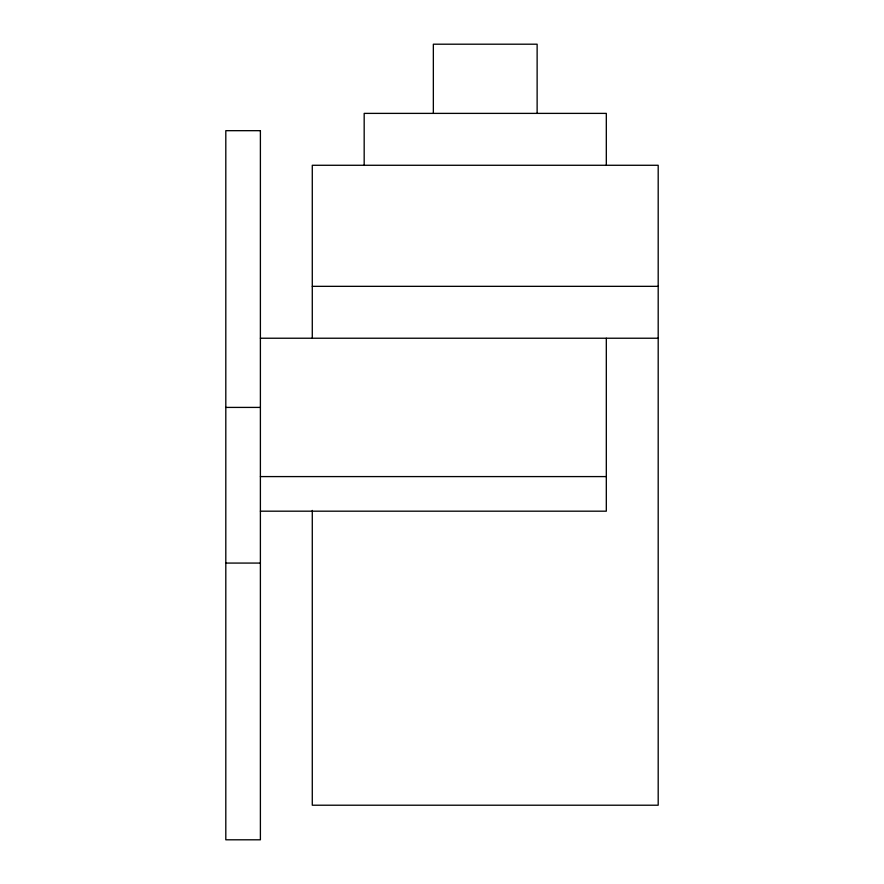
<?xml version="1.0" encoding="UTF-8"?>
<svg xmlns="http://www.w3.org/2000/svg" width="884" height="884" viewBox="0 0 884 884"><rect width="100%" height="100%" fill="white"/><g stroke="black" fill="none" stroke-linecap="round" stroke-linejoin="round"><path stroke-width="1.33" d="M312.284 286.339L658.193 286.339M260.393 338.229L658.193 338.229M225.807 407.413L260.393 407.413M260.393 476.587L606.314 476.587M260.393 511.184L606.314 511.184L606.314 338.229M225.807 563.075L260.393 563.075M606.314 165.275L606.314 113.384L364.175 113.384L364.175 165.275M537.129 113.384L537.129 44.2L433.348 44.2L433.348 113.384M312.284 338.229L312.284 165.275L658.193 165.275L658.193 805.214L312.284 805.214L312.284 510.422M260.393 130.677L225.807 130.677L225.807 839.8L260.393 839.8L260.393 130.677"/></g></svg>
